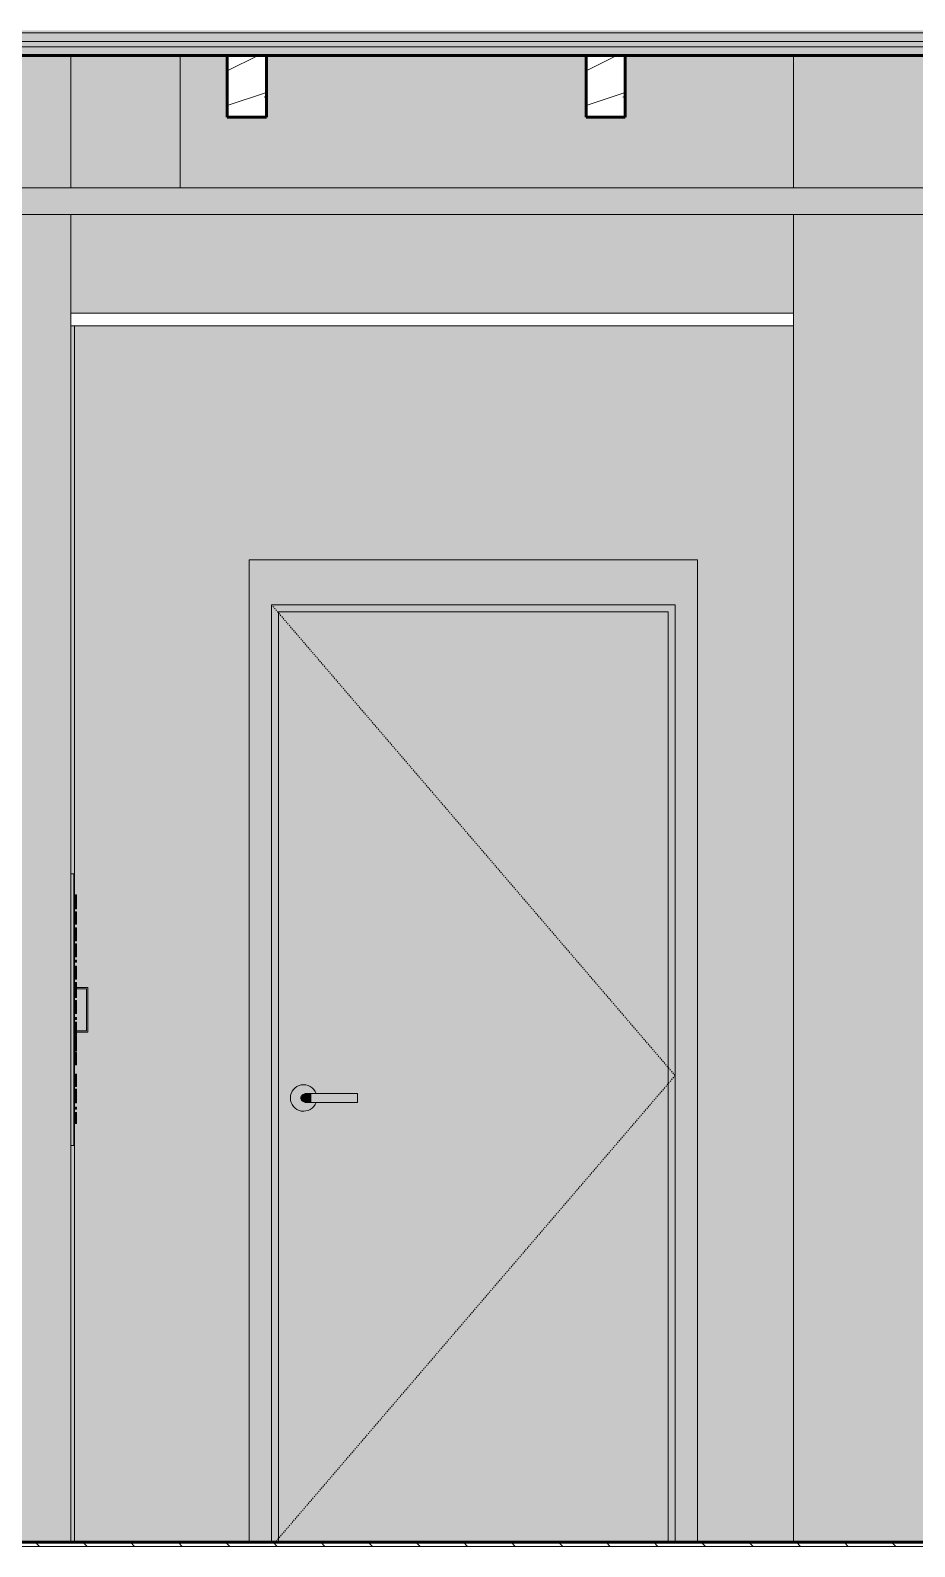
# Model space of a CAD drawing. Header units: inches. Extents: x -3547 to 717, y -19 to 229.
# Drawn here: x -2009.5 to -1930.6, y 0 to 135.2 of the extents above; entities that cross this region are included whole.
import ezdxf

# ---------------------------------------------------------------- set-up
doc = ezdxf.new("R2010")
doc.units = ezdxf.units.IN
doc.header["$MEASUREMENT"] = 0
doc.linetypes.add('Dash 1_16_', pattern=[0.125, 0.0625, -0.0625])
doc.linetypes.add('Grid Line 1_2_', pattern=[0.875, 0.5, -0.125, 0.125, -0.125])
for name, color, linetype, lineweight in [('0-2', 250, 'Continuous', 9), ('0-3', 50, 'Continuous', 5), ('0-4', 7, 'Continuous', 18), ('A-CLNG-1', 7, 'Continuous', 18), ('A-DOOR-3', 7, 'Continuous', 18), ('A-DOOR-4', 21, 'Continuous', 18), ('A-DOOR-5', 250, 'Dash 1_16_', 9), ('A-DOOR-6', 250, 'Continuous', 9), ('A-DOOR-FRAM-2', 9, 'Continuous', 18), ('A-DOOR-FRAM-3', 250, 'Continuous', 9), ('A-FLOR-1', 31, 'Continuous', 5), ('A-FLOR-2', 8, 'Continuous', 5), ('A-FLOR-3', 7, 'Continuous', 18), ('A-FLOR-4', 10, 'Continuous', 60), ('A-FLOR-LEVL-1', 51, 'Grid Line 1_2_', 9), ('A-FLOR-MCUT-1', 7, 'Continuous', 18), ('A-FLOR-PATT-1', 250, 'Continuous', 9), ('A-FLOR-PATT-2', 253, 'Continuous', 9), ('E-FIRE', 2, 'Continuous', 9), ('I-WALL', 2, 'Continuous', 18), ('I-WALL-1', 2, 'Continuous', 5), ('I-WALL-3', 50, 'Continuous', 18), ('I-WALL-4', 7, 'Continuous', 18), ('P-PIPE', 3, 'Continuous', 9), ('P-PIPE-1', 3, 'Continuous', 5), ('S-BEAM', 12, 'Continuous', 9), ('S-BEAM-1', 250, 'Continuous', 9), ('S-BEAM-2', 10, 'Continuous', 60)]:
    doc.layers.add(name, color=color, linetype=linetype, lineweight=lineweight)
pattern_1 = [(0, (3065.518, 0), (7.68, 1.92), [0.634, -5.126, 0.634, -5.126, -30.72]), (0, (3065.518, 0), (7.68, 1.92), [-11.52, 0.634, -10.886, 0.634, -5.126, -13.44]), (0, (3065.518, 0), (7.68, 1.92), [-28.8, 0.634, -3.206, 0.634, -8.966]), (120, (3068.398, 0.96), (-5.502769, 5.691075), [0.634, -5.126, 0.634, -5.126, -30.72]), (120, (3068.398, 0.96), (-5.502769, 5.691075), [-11.52, 0.634, -10.886, 0.634, -5.126, -13.44]), (120, (3068.398, 0.96), (-5.502769, 5.691075), [-28.8, 0.634, -3.206, 0.634, -8.966]), (240, (3069.358, 4.8), (-2.177231, -7.611075), [0.634, -5.126, 0.634, -5.126, -30.72]), (240, (3069.358, 4.8), (-2.177231, -7.611075), [-11.52, 0.634, -10.886, 0.634, -5.126, -13.44]), (240, (3069.358, 4.8), (-2.177231, -7.611075), [-28.8, 0.634, -3.206, 0.634, -8.966])]
pattern_2 = [(0, (3065.518, 0), (0, 2.399), []), (315, (3065.518, 0), (2.398506, 0), [3.393, -3.393]), (45, (3065.518, 0), (2.398506, 0), [3.393, -3.393])]
pattern_3 = [(216.87, (3068.716, 7.997), (23.9897714, 15.993643), [3.998, -35.986]), (206.565, (3073.514, 5.598), (-7.99708, -7.99662), [8.941, -8.941]), (198.435, (3073.514, 1.599), (-15.993845, -7.997098), [5.058, -20.23])]

# ---------------------------------------------------------------- blocks, each defined once
blk = doc.blocks.new('CTR - 1st Phase - Shell_rvt-2-INTERIOR ELEVATION - CORRIDOR WEST _103_W_ - 1ST FLOOR - WEST WALL')
at = {"layer": 'A-FLOR-1'}
h = blk.add_hatch(color=256, dxfattribs=at)
h.paths.add_polyline_path([(2641.44, 110), (2705.87, 110), (2705.87, 118.81), (2641.44, 118.81), (2641.44, 118.33)], flags=0)
h.paths.add_polyline_path([(2740.05, 110), (2740.05, 118.81), (2738.99, 118.81), (2738.99, 110)], flags=0)
h.paths.add_polyline_path([(2670.13, 121.19), (2705.87, 121.19), (2705.87, 133), (2690.87, 133), (2690.87, 127.5), (2687.37, 127.5), (2687.37, 133), (2658.87, 133), (2658.87, 127.5), (2655.37, 127.5), (2655.37, 133), (2641.44, 133), (2641.44, 121.19), (2666.11, 121.19)], flags=0)
h.paths.add_polyline_path([(2738.99, 121.19), (2740.05, 121.19), (2740.05, 133), (2731.11, 133), (2731.11, 129), (2738.99, 129), (2738.99, 122.55)], flags=0)
at = {"layer": 'A-FLOR-2'}
blk.add_hatch(color=256, dxfattribs=at).paths.add_polyline_path([(3466.77, 133.75), (3481.17, 133.75), (3481.17, 134.25), (2468.96, 134.24), (2468.96, 133.75), (3450.67, 133.75)], flags=0)
at = {"layer": 'A-FLOR-PATT-1'}
h = blk.add_hatch(dxfattribs=at)
h.set_pattern_fill('FP_9', color=256, style=0, pattern_type=2)
h.set_pattern_definition(pattern_2)
h.paths.add_polyline_path([(3466.77, 135), (3481.17, 135), (3481.17, 135.23), (2468.96, 135.23), (2468.96, 135), (3450.67, 135)], flags=0)
h = blk.add_hatch(dxfattribs=at)
h.set_pattern_fill('FP_9', color=256, style=0, pattern_type=2)
h.set_pattern_definition(pattern_2)
h.paths.add_polyline_path([(2795.4, 133), (3481.17, 133), (3481.17, 133.75), (2468.96, 133.75), (2468.96, 133), (2794.9, 133)], flags=0)
h = blk.add_hatch(dxfattribs=at)
h.set_pattern_fill('FP_10', color=256, style=0, pattern_type=2)
h.set_pattern_definition([(135, (3065.518, 0), (-2.12132, -2.12132), [])])
h.paths.add_polyline_path([(3434.58, 0), (3480.05, 0), (3480.05, 0.37), (2468.96, 0.37), (2468.96, 0), (3420.01, 0)], flags=0)
at = {"layer": 'A-FLOR-PATT-2'}
h = blk.add_hatch(dxfattribs=at)
h.set_pattern_fill('FP_8', color=256, style=0, pattern_type=2)
h.set_pattern_definition(pattern_1)
h.paths.add_polyline_path([(3481.17, 134.25), (3481.17, 135), (2468.96, 135), (2468.96, 134.25), (3466.77, 134.25)], flags=0)
h = blk.add_hatch(dxfattribs=at)
h.set_pattern_fill('FP_8', color=256, style=0, pattern_type=2)
h.set_pattern_definition(pattern_1)
h.paths.add_polyline_path([(2887.39, -0.02), (3498.95, -0.02), (3498.95, 0), (2468.96, 0), (2468.96, -0.02), (2855.21, -0.02)], flags=0)
at = {"layer": 'A-CLNG-1'}
for p, q in [((2641.44, 110), (2705.87, 110)), ((2705.87, 108.87), (2641.44, 108.87))]:
    blk.add_line(p, q, dxfattribs=at)
at = {"layer": 'A-FLOR-3'}
blk.add_line((2705.87, 110), (2641.44, 110), dxfattribs=at)
at = {"layer": 'A-FLOR-4'}
for p, q in [((2468.96, 133), (3481.17, 133)), ((3498.95, 0.37), (2468.96, 0.37))]:
    blk.add_line(p, q, dxfattribs=at)
at = {"layer": 'A-FLOR-MCUT-1'}
for p, q in [((3481.17, 135), (2468.96, 135)), ((3481.17, 134.25), (2468.96, 134.25)), ((3481.17, 133.75), (2468.96, 133.75)), ((3498.95, 0), (2468.96, 0))]:
    blk.add_line(p, q, dxfattribs=at)
blk = doc.blocks.new('HOLLOW METAL - STAIR DOOR 3-0 x 7-0-2683074-INTERIOR ELEVATION - CORRIDOR WEST _103_W_ - 1ST FLOOR - WEST WALL')
at = {"layer": 'A-DOOR-3'}
h = blk.add_hatch(color=256, dxfattribs=at)
h.paths.add_polyline_path([(2662, 39.72), (2661.91, 39.88), (2661.9, 39.9), (2661.88, 40), (2661.91, 40.13), (2661.98, 40.25), (2661.99, 40.25), (2661.94, 39.99), (2661.99, 39.75)], flags=0)
h.paths.add_polyline_path([(2662.18, 38.82), (2662.48, 38.86), (2662.77, 38.98), (2663.01, 39.16), (2663.2, 39.41), (2663.28, 39.61), (2662.16, 39.62), (2662.02, 39.71), (2662, 39.75), (2661.94, 40.01), (2662.02, 40.29), (2662.12, 40.36), (2662.19, 40.38), (2662.37, 40.38), (2662.46, 40.38), (2663.28, 40.39), (2663.2, 40.59), (2663.01, 40.84), (2662.77, 41.02), (2662.48, 41.14), (2662.18, 41.18), (2661.87, 41.14), (2661.59, 41.02), (2661.34, 40.84), (2661.16, 40.59), (2661.04, 40.31), (2661, 40), (2661.04, 39.69), (2661.16, 39.41), (2661.34, 39.16), (2661.59, 38.98), (2661.87, 38.86), (2662.08, 38.83)], flags=0)
for points in [[(2662.28, 39.61), (2662.5, 39.62), (2662.87, 39.62), (2662.87, 40), (2661.88, 40), (2661.93, 39.83), (2661.98, 39.75), (2662.02, 39.71), (2662.13, 39.64), (2662.21, 39.62), (2662.28, 39.61)], [(2662.87, 40), (2667, 40), (2667, 40.39), (2662.87, 40.38), (2662.87, 40.06)], [(2663.78, 39.61), (2667, 39.62), (2667, 40), (2662.87, 40), (2662.87, 39.61), (2663.52, 39.61)]]:
    blk.add_hatch(color=256, dxfattribs=at).paths.add_polyline_path(points, flags=0)
h = blk.add_hatch(color=256, dxfattribs=at)
h.paths.add_polyline_path([(2662, 40.28), (2661.91, 40.13), (2661.9, 40.1), (2661.9, 40), (2661.93, 40), (2661.99, 40.25)], flags=0)
h.paths.add_polyline_path([(2662.29, 40), (2662.87, 40), (2662.87, 40.39), (2662.83, 40.38), (2662.26, 40.38), (2662.28, 40.39), (2662.12, 40.36), (2662.02, 40.29), (2662, 40.25), (2661.93, 40), (2662.2, 40)], flags=0)
at = {"layer": 'A-DOOR-4'}
h = blk.add_hatch(color=256, dxfattribs=at)
h.paths.add_polyline_path([(2694.7, 0.37), (2694.7, 83.37), (2659.95, 83.37), (2659.95, 0.37), (2662.08, 0.37)], flags=0)
h.paths.add_polyline_path([(2662.18, 38.82), (2661.87, 38.86), (2661.59, 38.98), (2661.34, 39.16), (2661.16, 39.41), (2661.04, 39.69), (2661, 40), (2661.04, 40.31), (2661.16, 40.59), (2661.34, 40.84), (2661.59, 41.02), (2661.87, 41.14), (2662.18, 41.18), (2662.48, 41.14), (2662.77, 41.02), (2663.01, 40.84), (2663.2, 40.59), (2663.28, 40.39), (2667, 40.38), (2667, 39.61), (2663.28, 39.61), (2663.2, 39.41), (2663.01, 39.16), (2662.77, 38.98), (2662.48, 38.86)], flags=0)
at = {"layer": 'A-DOOR-FRAM-2'}
for points in [[(2657.32, 0.37), (2659.32, 0.37), (2659.32, 84), (2695.32, 84), (2695.32, 0.37), (2697.32, 0.37), (2697.32, 88), (2657.32, 88), (2657.32, 33.79)], [(2695.32, 0.37), (2695.32, 84), (2659.32, 84), (2659.33, 0.37), (2659.95, 0.37), (2659.95, 83.37), (2694.7, 83.37), (2694.7, 0.37), (2695.32, 0.37)]]:
    blk.add_hatch(color=256, dxfattribs=at).paths.add_polyline_path(points, flags=0)
at = {"layer": 'A-DOOR-5'}
for p, q in [((2659.32, 84), (2695.32, 42)), ((2695.32, 42), (2659.65, 0.37))]:
    blk.add_line(p, q, dxfattribs=at)
at = {"layer": 'A-DOOR-6'}
for p, q in [((2667, 40.39), (2662.87, 40.39)), ((2662.87, 39.61), (2667, 39.61)), ((2667, 40.39), (2667, 40)), ((2667, 40), (2667, 39.61))]:
    blk.add_line(p, q, dxfattribs=at)
at = {"layer": 'A-DOOR-6', "flags": 128}
for points in [[(2662.87, 40.39), (2662.84, 40.39), (2662.82, 40.39), (2662.8, 40.39), (2662.77, 40.39), (2662.75, 40.39), (2662.73, 40.39), (2662.7, 40.39), (2662.68, 40.39), (2662.66, 40.39), (2662.64, 40.39), (2662.62, 40.39), (2662.59, 40.39), (2662.57, 40.39), (2662.55, 40.39), (2662.53, 40.39), (2662.51, 40.39), (2662.5, 40.39), (2662.48, 40.39), (2662.46, 40.39), (2662.44, 40.39), (2662.43, 40.39), (2662.41, 40.39), (2662.4, 40.39), (2662.38, 40.39), (2662.37, 40.39), (2662.36, 40.39), (2662.35, 40.39), (2662.34, 40.39), (2662.33, 40.39), (2662.32, 40.39), (2662.31, 40.39), (2662.3, 40.39), (2662.3, 40.39), (2662.29, 40.39), (2662.29, 40.39), (2662.28, 40.39), (2662.28, 40.39), (2662.28, 40.39), (2662.28, 40.39)], [(2662.28, 39.61), (2662.28, 39.61), (2662.28, 39.61), (2662.28, 39.61), (2662.28, 39.61), (2662.29, 39.61), (2662.29, 39.61), (2662.3, 39.61), (2662.31, 39.61), (2662.31, 39.61), (2662.32, 39.61), (2662.33, 39.61), (2662.34, 39.61), (2662.35, 39.61), (2662.37, 39.61), (2662.38, 39.61), (2662.39, 39.61), (2662.41, 39.61), (2662.42, 39.61), (2662.44, 39.61), (2662.46, 39.61), (2662.47, 39.61), (2662.49, 39.61), (2662.51, 39.61), (2662.53, 39.61), (2662.55, 39.61), (2662.57, 39.61), (2662.59, 39.61), (2662.61, 39.61), (2662.63, 39.61), (2662.65, 39.61), (2662.68, 39.61), (2662.7, 39.61), (2662.72, 39.61), (2662.74, 39.61), (2662.77, 39.61), (2662.79, 39.61), (2662.81, 39.61), (2662.84, 39.61), (2662.86, 39.61), (2662.87, 39.61)]]:
    blk.add_lwpolyline(points, dxfattribs=at)
at = {"layer": 'A-DOOR-6'}
for start, end in [(19.6343, 180), (180, 340.4367)]:
    blk.add_arc((2662.18, 40), 1.18, start, end, dxfattribs=at)
at = {"layer": 'A-DOOR-FRAM-3'}
for p, q in [((2659.32, 84), (2695.32, 84)), ((2659.32, 0.37), (2659.32, 84)), ((2695.32, 84), (2695.32, 0.37)), ((2659.95, 83.37), (2694.7, 83.37)), ((2659.95, 0.37), (2659.95, 83.37)), ((2694.7, 83.37), (2694.7, 0.37))]:
    blk.add_line(p, q, dxfattribs=at)
blk = doc.blocks.new('CTR - 1st Phase -Stairs _ Elevators_rvt-2-INTERIOR ELEVATION - CORRIDOR WEST _103_W_ - 1ST FLOOR - WEST WALL')
at = {"layer": 'I-WALL-3'}
h = blk.add_hatch(color=256, dxfattribs=at)
h.paths.add_polyline_path([(2641.75, 0.37), (2641.75, 37.73), (2641.69, 37.73), (2641.69, 35.75), (2641.44, 35.75), (2641.44, 0.37), (2641.5, 0.37)], flags=0)
h.paths.add_polyline_path([(2641.69, 38.72), (2641.75, 38.72), (2641.75, 39), (2641.69, 39)], flags=0)
h.paths.add_polyline_path([(2641.75, 39.19), (2641.75, 39.56), (2641.69, 39.56), (2641.69, 39.19)], flags=0)
h.paths.add_polyline_path([(2641.69, 40.8), (2641.75, 40.8), (2641.75, 41.03), (2641.69, 41.03)], flags=0)
h.paths.add_polyline_path([(2641.69, 42.12), (2641.75, 42.12), (2641.75, 42.97), (2641.69, 42.97), (2641.69, 42.25)], flags=0)
h.paths.add_polyline_path([(2641.69, 44.06), (2641.75, 44.06), (2641.75, 44.17), (2641.69, 44.17)], flags=0)
h.paths.add_polyline_path([(2641.75, 45.53), (2641.75, 45.6), (2641.69, 45.6), (2641.69, 45.53)], flags=0)
h.paths.add_polyline_path([(2641.69, 46.76), (2641.75, 46.76), (2641.75, 46.99), (2641.69, 46.99)], flags=0)
h.paths.add_polyline_path([(2641.75, 47.17), (2641.75, 47.54), (2641.69, 47.54), (2641.69, 47.17)], flags=0)
h.paths.add_polyline_path([(2641.69, 48.69), (2641.75, 48.69), (2641.75, 48.95), (2641.69, 48.95)], flags=0)
h.paths.add_polyline_path([(2641.75, 50.31), (2641.75, 50.61), (2641.69, 50.61), (2641.69, 50.31)], flags=0)
h.paths.add_polyline_path([(2641.69, 51.76), (2641.75, 51.76), (2641.75, 52.11), (2641.69, 52.11)], flags=0)
h.paths.add_polyline_path([(2641.75, 52.29), (2641.75, 52.59), (2641.69, 52.59), (2641.69, 52.29)], flags=0)
h.paths.add_polyline_path([(2641.69, 53.75), (2641.75, 53.75), (2641.75, 54.02), (2641.69, 54.02)], flags=0)
h.paths.add_polyline_path([(2641.75, 55.18), (2641.75, 55.5), (2641.69, 55.5), (2641.69, 55.18)], flags=0)
h.paths.add_polyline_path([(2641.75, 56.59), (2641.75, 56.86), (2641.69, 56.86), (2641.69, 56.59)], flags=0)
h.paths.add_polyline_path([(2641.75, 58.11), (2641.75, 108.87), (2641.44, 108.87), (2641.44, 60), (2641.69, 60), (2641.69, 58.11)], flags=0)
h = blk.add_hatch(color=256, dxfattribs=at)
h.paths.add_polyline_path([(2657.32, 0.37), (2657.32, 88), (2697.32, 88), (2697.32, 0.37), (2705.87, 0.37), (2705.87, 108.87), (2641.75, 108.87), (2641.75, 58.11), (2641.94, 58.11), (2641.94, 56.86), (2641.75, 56.86), (2641.75, 56.59), (2641.94, 56.59), (2641.94, 55.5), (2641.75, 55.5), (2641.75, 55.18), (2641.94, 55.18), (2641.94, 54.02), (2641.75, 54.02), (2641.75, 53.75), (2641.94, 53.75), (2641.94, 52.59), (2641.75, 52.59), (2641.75, 52.29), (2641.94, 52.29), (2641.94, 52.11), (2641.75, 52.11), (2641.75, 51.76), (2641.94, 51.76), (2641.94, 50.61), (2641.75, 50.61), (2641.75, 50.31), (2641.94, 50.29), (2641.94, 49.88), (2642.94, 49.88), (2642.94, 45.88), (2641.94, 45.88), (2641.94, 45.6), (2641.75, 45.6), (2641.75, 45.53), (2641.94, 45.53), (2641.94, 44.17), (2641.75, 44.17), (2641.75, 44.06), (2641.94, 44.06), (2641.94, 42.97), (2641.75, 42.97), (2641.75, 42.12), (2641.94, 42.12), (2641.94, 41.03), (2641.75, 41.03), (2641.75, 40.8), (2641.94, 40.8), (2641.94, 39.56), (2641.75, 39.56), (2641.75, 39.19), (2641.94, 39.19), (2641.94, 39), (2641.75, 39), (2641.75, 38.72), (2641.94, 38.72), (2641.94, 37.73), (2641.75, 37.73), (2641.75, 0.37)], flags=0)
h.paths.add_polyline_path([(2641.94, 46), (2642.81, 46), (2642.81, 49.75), (2641.94, 49.75), (2641.94, 48.95), (2641.75, 48.95), (2641.76, 48.69), (2641.94, 48.69), (2641.94, 47.54), (2641.75, 47.54), (2641.75, 47.17), (2641.94, 47.17), (2641.94, 46.99), (2641.75, 46.99), (2641.75, 46.76), (2641.94, 46.76), (2641.94, 46.09)], flags=0)
at = {"layer": 'I-WALL-4'}
for p, q in [((2641.75, 58.11), (2641.75, 108.87)), ((2657.32, 0.37), (2657.32, 88)), ((2657.32, 88), (2697.32, 88)), ((2697.32, 88), (2697.32, 0.37)), ((2641.75, 56.59), (2641.75, 56.86)), ((2641.75, 55.18), (2641.75, 55.5)), ((2641.75, 53.75), (2641.75, 54.02)), ((2641.75, 52.29), (2641.75, 52.59)), ((2641.75, 51.76), (2641.75, 52.11)), ((2641.75, 50.31), (2641.75, 50.61)), ((2641.75, 48.69), (2641.75, 48.95)), ((2641.75, 47.17), (2641.75, 47.54)), ((2641.75, 46.76), (2641.75, 46.99)), ((2641.75, 45.53), (2641.75, 45.6)), ((2641.75, 44.06), (2641.75, 44.17)), ((2641.75, 42.12), (2641.75, 42.97)), ((2641.75, 40.8), (2641.75, 41.03)), ((2641.75, 39.19), (2641.75, 39.56)), ((2641.75, 38.72), (2641.75, 39)), ((2641.75, 0.37), (2641.75, 37.73))]:
    blk.add_line(p, q, dxfattribs=at)
at = {"layer": '0-4'}
blk.add_blockref('HOLLOW METAL - STAIR DOOR 3-0 x 7-0-2683074-INTERIOR ELEVATION - CORRIDOR WEST _103_W_ - 1ST FLOOR - WEST WALL', (0, 0), dxfattribs=at)
blk = doc.blocks.new('LVL-Laminated Veneer Lumber - 4X6 S_ PINE - NO_ 1-V46-INTERIOR ELEVATION - CORRIDOR WEST _103_W_ - 1ST FLOOR - WEST WALL')
at = {"layer": 'S-BEAM'}
h = blk.add_hatch(dxfattribs=at)
h.set_pattern_fill('FP_11', color=256, style=0, pattern_type=2)
h.set_pattern_definition(pattern_3)
h.paths.add_polyline_path([(2690.87, 127.5), (2690.87, 133), (2687.37, 133), (2687.37, 127.5)], flags=0)
at = {"layer": 'S-BEAM-2'}
for p, q in [((2690.87, 133), (2687.37, 133)), ((2687.37, 133), (2687.37, 127.5)), ((2690.87, 127.5), (2690.87, 133)), ((2687.37, 127.5), (2690.87, 127.5))]:
    blk.add_line(p, q, dxfattribs=at)
blk = doc.blocks.new('LVL-Laminated Veneer Lumber - 4X6 S_ PINE - NO_ 1-V47-INTERIOR ELEVATION - CORRIDOR WEST _103_W_ - 1ST FLOOR - WEST WALL')
at = {"layer": 'S-BEAM'}
h = blk.add_hatch(dxfattribs=at)
h.set_pattern_fill('FP_11', color=256, style=0, pattern_type=2)
h.set_pattern_definition(pattern_3)
h.paths.add_polyline_path([(2658.87, 127.5), (2658.87, 133), (2655.37, 133), (2655.37, 127.5)], flags=0)
at = {"layer": 'S-BEAM-2'}
for p, q in [((2658.87, 133), (2655.37, 133)), ((2655.37, 133), (2655.37, 127.5)), ((2658.87, 127.5), (2658.87, 133)), ((2655.37, 127.5), (2658.87, 127.5))]:
    blk.add_line(p, q, dxfattribs=at)
blk = doc.blocks.new('LVL-Laminated Veneer Lumber - LVL 5_25_ X 14_-2420285-INTERIOR ELEVATION - CORRIDOR WEST _103_W_ - 1ST FLOOR - WEST WALL')
at = {"layer": 'S-BEAM-1'}
blk.add_line((2651.17, 121.19), (2651.17, 133), dxfattribs=at)
blk = doc.blocks.new('CTR - 1st Phase - Structure_rvt-2-INTERIOR ELEVATION - CORRIDOR WEST _103_W_ - 1ST FLOOR - WEST WALL')
at = {"layer": '0-2'}
for name in ['LVL-Laminated Veneer Lumber - LVL 5_25_ X 14_-2420285-INTERIOR ELEVATION - CORRIDOR WEST _103_W_ - 1ST FLOOR - WEST WALL', 'LVL-Laminated Veneer Lumber - 4X6 S_ PINE - NO_ 1-V47-INTERIOR ELEVATION - CORRIDOR WEST _103_W_ - 1ST FLOOR - WEST WALL', 'LVL-Laminated Veneer Lumber - 4X6 S_ PINE - NO_ 1-V46-INTERIOR ELEVATION - CORRIDOR WEST _103_W_ - 1ST FLOOR - WEST WALL']:
    blk.add_blockref(name, (0, 0), dxfattribs=at)
blk = doc.blocks.new('104416 - Fire Extinguishers - Wall - Class A - Light - 2A-2311561-INTERIOR ELEVATION - CORRIDOR WEST _103_W_ - 1ST FLOOR - WEST WALL')
at = {"layer": 'E-FIRE'}
for points in [[(2641.44, 35.75), (2641.69, 35.75), (2641.69, 60), (2641.44, 60), (2641.44, 36.19)], [(2641.69, 57.89), (2641.94, 57.89), (2641.94, 58.11), (2641.69, 58.11), (2641.69, 57.92)], [(2641.69, 57.7), (2641.94, 57.7), (2641.94, 57.89), (2641.69, 57.89)], [(2641.69, 57.56), (2641.94, 57.56), (2641.94, 57.7), (2641.69, 57.7), (2641.69, 57.61)], [(2641.94, 57.47), (2641.94, 57.56), (2641.69, 57.56), (2641.69, 57.47), (2641.75, 57.47)], [(2641.94, 57.38), (2641.94, 57.47), (2641.69, 57.47), (2641.69, 57.38), (2641.75, 57.38)], [(2641.75, 57.27), (2641.94, 57.27), (2641.94, 57.38), (2641.69, 57.38), (2641.69, 57.27)], [(2641.75, 57.05), (2641.94, 57.05), (2641.94, 57.27), (2641.69, 57.27), (2641.69, 57.05)], [(2641.94, 56.86), (2641.94, 57.05), (2641.69, 57.05), (2641.69, 56.86), (2641.75, 56.86)], [(2641.75, 55.5), (2641.94, 55.5), (2641.94, 56.59), (2641.69, 56.59), (2641.69, 55.5)], [(2641.94, 54.99), (2641.94, 55.18), (2641.69, 55.18), (2641.69, 54.99), (2641.75, 54.99)], [(2641.69, 54.21), (2641.94, 54.21), (2641.94, 54.99), (2641.69, 54.99), (2641.69, 54.93)], [(2641.94, 54.02), (2641.94, 54.21), (2641.69, 54.21), (2641.69, 54.02), (2641.75, 54.02)], [(2641.69, 53.68), (2641.94, 53.68), (2641.94, 53.75), (2641.69, 53.75), (2641.69, 53.72)], [(2641.69, 53.49), (2641.94, 53.49), (2641.94, 53.68), (2641.69, 53.68)], [(2641.69, 53.21), (2641.94, 53.21), (2641.94, 53.49), (2641.69, 53.49)], [(2641.69, 52.88), (2641.94, 52.88), (2641.94, 53.21), (2641.69, 53.21)], [(2641.94, 52.67), (2641.94, 52.88), (2641.69, 52.88), (2641.69, 52.67), (2641.75, 52.67)], [(2641.94, 52.59), (2641.94, 52.67), (2641.69, 52.67), (2641.69, 52.59), (2641.75, 52.59)], [(2641.94, 52.11), (2641.94, 52.29), (2641.69, 52.29), (2641.69, 52.11), (2641.75, 52.11)], [(2641.94, 51.71), (2641.94, 51.76), (2641.69, 51.76), (2641.69, 51.71), (2641.75, 51.71)], [(2641.75, 51.53), (2641.94, 51.53), (2641.94, 51.71), (2641.69, 51.71), (2641.69, 51.53)], [(2641.75, 51.19), (2641.94, 51.19), (2641.94, 51.53), (2641.69, 51.53), (2641.69, 51.19)], [(2641.69, 50.85), (2641.94, 50.85), (2641.94, 51.19), (2641.69, 51.19)], [(2641.69, 50.67), (2641.94, 50.67), (2641.94, 50.85), (2641.69, 50.85), (2641.69, 50.7)], [(2641.75, 50.61), (2641.94, 50.61), (2641.94, 50.67), (2641.69, 50.67), (2641.69, 50.61)], [(2641.69, 50.01), (2641.94, 50.01), (2641.94, 50.31), (2641.69, 50.31), (2641.69, 50.13)], [(2641.75, 49.7), (2641.94, 49.71), (2641.94, 50.01), (2641.69, 50.01), (2641.69, 49.7)], [(2641.75, 49.31), (2641.94, 49.31), (2641.94, 49.7), (2641.69, 49.7), (2641.69, 49.31)], [(2641.69, 49.04), (2641.94, 49.04), (2641.94, 49.31), (2641.69, 49.31)], [(2641.94, 48.95), (2641.94, 49.04), (2641.69, 49.04), (2641.69, 48.95), (2641.75, 48.95)], [(2641.75, 48.5), (2641.94, 48.5), (2641.94, 48.69), (2641.69, 48.69), (2641.69, 48.5)], [(2641.94, 45.87), (2642.94, 45.87), (2642.94, 49.87), (2641.94, 49.87), (2641.94, 49.75), (2642.81, 49.75), (2642.81, 46), (2641.94, 46), (2641.94, 45.92)], [(2641.69, 47.72), (2641.94, 47.72), (2641.94, 48.5), (2641.69, 48.5)], [(2641.94, 47.54), (2641.94, 47.72), (2641.69, 47.72), (2641.69, 47.54), (2641.75, 47.54)], [(2641.94, 46.99), (2641.94, 47.17), (2641.69, 47.17), (2641.69, 46.99), (2641.75, 46.99)], [(2641.69, 46.27), (2641.94, 46.27), (2641.94, 46.76), (2641.69, 46.76), (2641.69, 46.47)], [(2641.94, 46.09), (2641.94, 46.27), (2641.69, 46.27), (2641.69, 46.09), (2641.75, 46.09)], [(2641.69, 45.6), (2641.94, 45.6), (2641.94, 46.09), (2641.69, 46.09)], [(2641.69, 45.31), (2641.94, 45.31), (2641.94, 45.53), (2641.69, 45.53), (2641.69, 45.44)], [(2641.75, 44.93), (2641.94, 44.93), (2641.94, 45.31), (2641.69, 45.31), (2641.69, 44.93)], [(2641.69, 44.85), (2641.94, 44.85), (2641.94, 44.93), (2641.69, 44.93)], [(2641.75, 44.77), (2641.94, 44.77), (2641.94, 44.85), (2641.69, 44.85), (2641.69, 44.77)], [(2641.94, 44.4), (2641.94, 44.77), (2641.69, 44.77), (2641.69, 44.4), (2641.75, 44.4)], [(2641.69, 44.17), (2641.94, 44.17), (2641.94, 44.4), (2641.69, 44.4), (2641.69, 44.26)], [(2641.75, 42.97), (2641.94, 42.97), (2641.94, 44.06), (2641.69, 44.06), (2641.69, 42.97)], [(2641.69, 41.03), (2641.94, 41.03), (2641.94, 42.12), (2641.69, 42.12)], [(2641.69, 40.59), (2641.94, 40.59), (2641.94, 40.8), (2641.69, 40.8), (2641.69, 40.61)], [(2641.69, 40.39), (2641.94, 40.39), (2641.94, 40.59), (2641.69, 40.59)], [(2641.69, 40.26), (2641.94, 40.26), (2641.94, 40.39), (2641.69, 40.39), (2641.69, 40.3)], [(2641.94, 40.16), (2641.94, 40.26), (2641.69, 40.26), (2641.69, 40.16), (2641.75, 40.16)], [(2641.94, 40.07), (2641.94, 40.16), (2641.69, 40.16), (2641.69, 40.07), (2641.75, 40.07)], [(2641.75, 39.96), (2641.94, 39.96), (2641.94, 40.07), (2641.69, 40.07), (2641.69, 39.96)], [(2641.75, 39.74), (2641.94, 39.74), (2641.94, 39.96), (2641.69, 39.96), (2641.69, 39.74)], [(2641.94, 39.56), (2641.94, 39.74), (2641.69, 39.74), (2641.69, 39.56), (2641.75, 39.56)], [(2641.75, 39), (2641.94, 39), (2641.94, 39.19), (2641.69, 39.19), (2641.69, 39)], [(2641.69, 38.61), (2641.94, 38.61), (2641.94, 38.72), (2641.69, 38.72)], [(2641.75, 37.92), (2641.94, 37.92), (2641.94, 38.61), (2641.69, 38.61), (2641.69, 37.92)], [(2641.69, 37.73), (2641.94, 37.73), (2641.94, 37.92), (2641.69, 37.92)]]:
    blk.add_hatch(color=256, dxfattribs=at).paths.add_polyline_path(points, flags=0)
for p, q in [((2641.44, 60), (2641.69, 60)), ((2641.69, 60), (2641.69, 35.75)), ((2641.94, 58.11), (2641.69, 58.11)), ((2641.94, 57.89), (2641.69, 57.89)), ((2641.94, 57.7), (2641.69, 57.7)), ((2641.94, 57.56), (2641.69, 57.56)), ((2641.94, 57.47), (2641.69, 57.47)), ((2641.94, 57.38), (2641.69, 57.38)), ((2641.94, 57.27), (2641.69, 57.27)), ((2641.94, 57.05), (2641.69, 57.05)), ((2641.69, 56.86), (2641.94, 56.86)), ((2641.94, 58.11), (2641.94, 57.89)), ((2641.94, 57.89), (2641.94, 57.7)), ((2641.94, 57.7), (2641.94, 57.56)), ((2641.94, 57.56), (2641.94, 57.47)), ((2641.94, 57.47), (2641.94, 57.38)), ((2641.94, 57.38), (2641.94, 57.27)), ((2641.94, 57.27), (2641.94, 57.05)), ((2641.94, 57.05), (2641.94, 56.86)), ((2641.94, 56.59), (2641.69, 56.59)), ((2641.69, 55.5), (2641.94, 55.5)), ((2641.94, 56.59), (2641.94, 55.5)), ((2641.94, 55.18), (2641.69, 55.18)), ((2641.94, 54.99), (2641.69, 54.99)), ((2641.94, 54.21), (2641.69, 54.21)), ((2641.94, 55.18), (2641.94, 54.99)), ((2641.94, 54.99), (2641.94, 54.21)), ((2641.94, 54.21), (2641.94, 54.02)), ((2641.69, 54.02), (2641.94, 54.02)), ((2641.94, 53.75), (2641.69, 53.75)), ((2641.94, 53.68), (2641.69, 53.68)), ((2641.94, 53.49), (2641.69, 53.49)), ((2641.94, 53.21), (2641.69, 53.21)), ((2641.94, 52.88), (2641.69, 52.88)), ((2641.94, 53.75), (2641.94, 53.68)), ((2641.94, 53.68), (2641.94, 53.49)), ((2641.94, 53.49), (2641.94, 53.21)), ((2641.94, 53.21), (2641.94, 52.88)), ((2641.94, 52.88), (2641.94, 52.67)), ((2641.94, 52.67), (2641.69, 52.67)), ((2641.69, 52.59), (2641.94, 52.59)), ((2641.94, 52.29), (2641.69, 52.29)), ((2641.69, 52.11), (2641.94, 52.11)), ((2641.94, 51.76), (2641.69, 51.76)), ((2641.94, 51.71), (2641.69, 51.71)), ((2641.94, 51.53), (2641.69, 51.53)), ((2641.94, 52.67), (2641.94, 52.59)), ((2641.94, 52.29), (2641.94, 52.11)), ((2641.94, 51.76), (2641.94, 51.71)), ((2641.94, 51.71), (2641.94, 51.53)), ((2641.94, 51.53), (2641.94, 51.19)), ((2641.94, 51.19), (2641.69, 51.19)), ((2641.94, 50.85), (2641.69, 50.85)), ((2641.94, 50.67), (2641.69, 50.67)), ((2641.94, 50.61), (2641.69, 50.61)), ((2641.94, 50.31), (2641.69, 50.31)), ((2641.94, 51.19), (2641.94, 50.85)), ((2641.94, 50.85), (2641.94, 50.67)), ((2641.94, 50.67), (2641.94, 50.61)), ((2641.94, 50.31), (2641.94, 50.01)), ((2641.94, 50.01), (2641.69, 50.01)), ((2641.94, 49.7), (2641.69, 49.7)), ((2641.94, 49.31), (2641.69, 49.31)), ((2641.94, 49.04), (2641.69, 49.04)), ((2641.94, 48.95), (2641.69, 48.95)), ((2641.94, 48.69), (2641.69, 48.69)), ((2641.94, 50.01), (2641.94, 49.7)), ((2642.94, 49.87), (2641.94, 49.87)), ((2641.94, 49.75), (2642.81, 49.75)), ((2641.94, 49.7), (2641.94, 49.31)), ((2641.94, 49.31), (2641.94, 49.04)), ((2641.94, 49.04), (2641.94, 48.95)), ((2641.94, 48.69), (2641.94, 48.5)), ((2642.81, 49.75), (2642.81, 46)), ((2642.94, 45.87), (2642.94, 49.87)), ((2641.94, 48.5), (2641.69, 48.5)), ((2641.94, 47.72), (2641.69, 47.72)), ((2641.69, 47.54), (2641.94, 47.54)), ((2641.94, 48.5), (2641.94, 47.72)), ((2641.94, 47.72), (2641.94, 47.54)), ((2641.94, 47.17), (2641.69, 47.17)), ((2641.69, 46.99), (2641.94, 46.99)), ((2641.94, 46.76), (2641.69, 46.76)), ((2641.94, 46.27), (2641.69, 46.27)), ((2641.69, 46.09), (2641.94, 46.09)), ((2641.94, 47.17), (2641.94, 46.99)), ((2641.94, 46.76), (2641.94, 46.27)), ((2641.94, 46.27), (2641.94, 46.09)), ((2641.94, 46.09), (2641.94, 45.6)), ((2642.81, 46), (2641.94, 46)), ((2641.94, 45.6), (2641.69, 45.6)), ((2641.94, 45.53), (2641.69, 45.53)), ((2641.94, 45.31), (2641.69, 45.31)), ((2641.94, 44.85), (2641.69, 44.85)), ((2641.94, 45.87), (2642.94, 45.87)), ((2641.94, 45.53), (2641.94, 45.31)), ((2641.94, 45.31), (2641.94, 44.93)), ((2641.94, 44.93), (2641.94, 44.85)), ((2641.94, 44.85), (2641.94, 44.77)), ((2641.94, 44.77), (2641.94, 44.4)), ((2641.94, 44.4), (2641.69, 44.4)), ((2641.69, 44.17), (2641.94, 44.17)), ((2641.94, 44.06), (2641.69, 44.06)), ((2641.94, 44.4), (2641.94, 44.17)), ((2641.94, 44.06), (2641.94, 42.97)), ((2641.69, 42.97), (2641.94, 42.97)), ((2641.94, 42.12), (2641.69, 42.12)), ((2641.94, 42.12), (2641.94, 41.03)), ((2641.69, 41.03), (2641.94, 41.03)), ((2641.94, 40.8), (2641.69, 40.8)), ((2641.94, 40.59), (2641.69, 40.59)), ((2641.94, 40.8), (2641.94, 40.59)), ((2641.94, 40.59), (2641.94, 40.39)), ((2641.94, 40.39), (2641.69, 40.39)), ((2641.94, 40.26), (2641.69, 40.26)), ((2641.94, 40.16), (2641.69, 40.16)), ((2641.94, 40.07), (2641.69, 40.07)), ((2641.94, 39.96), (2641.69, 39.96)), ((2641.94, 39.74), (2641.69, 39.74)), ((2641.69, 39.56), (2641.94, 39.56)), ((2641.94, 40.39), (2641.94, 40.26)), ((2641.94, 40.26), (2641.94, 40.16)), ((2641.94, 40.16), (2641.94, 40.07)), ((2641.94, 40.07), (2641.94, 39.96)), ((2641.94, 39.96), (2641.94, 39.74)), ((2641.94, 39.74), (2641.94, 39.56)), ((2641.94, 39.19), (2641.69, 39.19)), ((2641.69, 39), (2641.94, 39)), ((2641.94, 38.72), (2641.69, 38.72)), ((2641.94, 38.61), (2641.69, 38.61)), ((2641.94, 37.92), (2641.69, 37.92)), ((2641.94, 39.19), (2641.94, 39)), ((2641.94, 38.72), (2641.94, 38.61)), ((2641.94, 38.61), (2641.94, 37.92)), ((2641.94, 37.92), (2641.94, 37.73)), ((2641.69, 37.73), (2641.94, 37.73)), ((2641.69, 35.75), (2641.44, 35.75))]:
    blk.add_line(p, q, dxfattribs=at)

msp = doc.modelspace()

# ---------------------------------------------------------------- hatches: boundary and pattern name
at = {"layer": 'I-WALL'}
h = msp.add_hatch(color=256, dxfattribs=at)
h.paths.add_polyline_path([(-1933.50233, 0.375), (-1928.53383, 0.375), (-1928.53383, 118.8125), (-1933.5528, 118.8125), (-1933.5528, 0.375)], flags=0)
h.paths.add_polyline_path([(-1928.89095, 121.1875), (-1928.53383, 121.1875), (-1928.53383, 129), (-1927.9278, 129), (-1927.9278, 133), (-1933.5528, 133), (-1933.5528, 121.1875), (-1932.91438, 121.1875)], flags=0)
h.paths.add_polyline_path([(-1920.84411, 129), (-1916.1903, 129), (-1916.1903, 133), (-1924.4278, 133), (-1924.4278, 129)], flags=0)
at = {"layer": 'I-WALL-1'}
h = msp.add_hatch(color=256, dxfattribs=at)
h.paths.add_polyline_path([(-2005.8653, 0.375), (-2005.8653, 118.8125), (-2013.1153, 118.8125), (-2013.1153, 0.375), (-2005.95161, 0.375)], flags=0)
h.paths.add_polyline_path([(-2005.8653, 121.1875), (-2005.8653, 133), (-2013.1153, 133), (-2013.1153, 121.1875), (-2009.35939, 121.1875)], flags=0)
h = msp.add_hatch(color=256, dxfattribs=at)
h.paths.add_polyline_path([(-1933.62279, 0.375), (-1933.5528, 0.375), (-1933.5528, 118.8125), (-1941.4278, 118.8125), (-1941.4278, 0.375)], flags=0)
h.paths.add_polyline_path([(-1941.4278, 121.1875), (-1933.5528, 121.1875), (-1933.5528, 133), (-1941.4278, 133), (-1941.4278, 122.55356)], flags=0)
at = {"layer": 'P-PIPE-1'}
for points in [[(-1598.97036, 120), (-1194.07543, 120), (-1194.07543, 121.1875), (-2139.07072, 121.1875), (-2139.07072, 120), (-1600.98207, 120)], [(-1571.1528, 118.8125), (-1194.07543, 118.8125), (-1194.07543, 120), (-2139.07072, 120), (-2139.07072, 118.8125), (-1572.81812, 118.8125)]]:
    msp.add_hatch(color=256, dxfattribs=at).paths.add_polyline_path(points, flags=0)

# ---------------------------------------------------------------- linework, layer by layer
at = {"layer": 'A-FLOR-LEVL-1'}
msp.add_line((-2226.70433, 0), (-1100.0028, 0), dxfattribs=at)
at = {"layer": 'I-WALL'}
for p, q in [((-2005.8653, 133), (-2005.8653, 121.1875)), ((-1941.4278, 121.1875), (-1941.4278, 133)), ((-2005.8653, 118.8125), (-2005.8653, 0.375)), ((-1941.4278, 0.375), (-1941.4278, 118.8125))]:
    msp.add_line(p, q, dxfattribs=at)
at = {"layer": 'P-PIPE'}
for p, q in [((-1194.07543, 121.1875), (-2139.07072, 121.1875)), ((-2139.07072, 118.8125), (-1194.07543, 118.8125))]:
    msp.add_line(p, q, dxfattribs=at)

# ---------------------------------------------------------------- block references
at = {"layer": '0-3'}
for name in ['CTR - 1st Phase - Shell_rvt-2-INTERIOR ELEVATION - CORRIDOR WEST _103_W_ - 1ST FLOOR - WEST WALL', 'CTR - 1st Phase - Structure_rvt-2-INTERIOR ELEVATION - CORRIDOR WEST _103_W_ - 1ST FLOOR - WEST WALL', 'CTR - 1st Phase -Stairs _ Elevators_rvt-2-INTERIOR ELEVATION - CORRIDOR WEST _103_W_ - 1ST FLOOR - WEST WALL']:
    msp.add_blockref(name, (-4647.30154, 0), dxfattribs=at)
at = {"layer": 'E-FIRE'}
msp.add_blockref('104416 - Fire Extinguishers - Wall - Class A - Light - 2A-2311561-INTERIOR ELEVATION - CORRIDOR WEST _103_W_ - 1ST FLOOR - WEST WALL', (-4647.30154, 0), dxfattribs=at)

doc.saveas('drawing.dxf')
